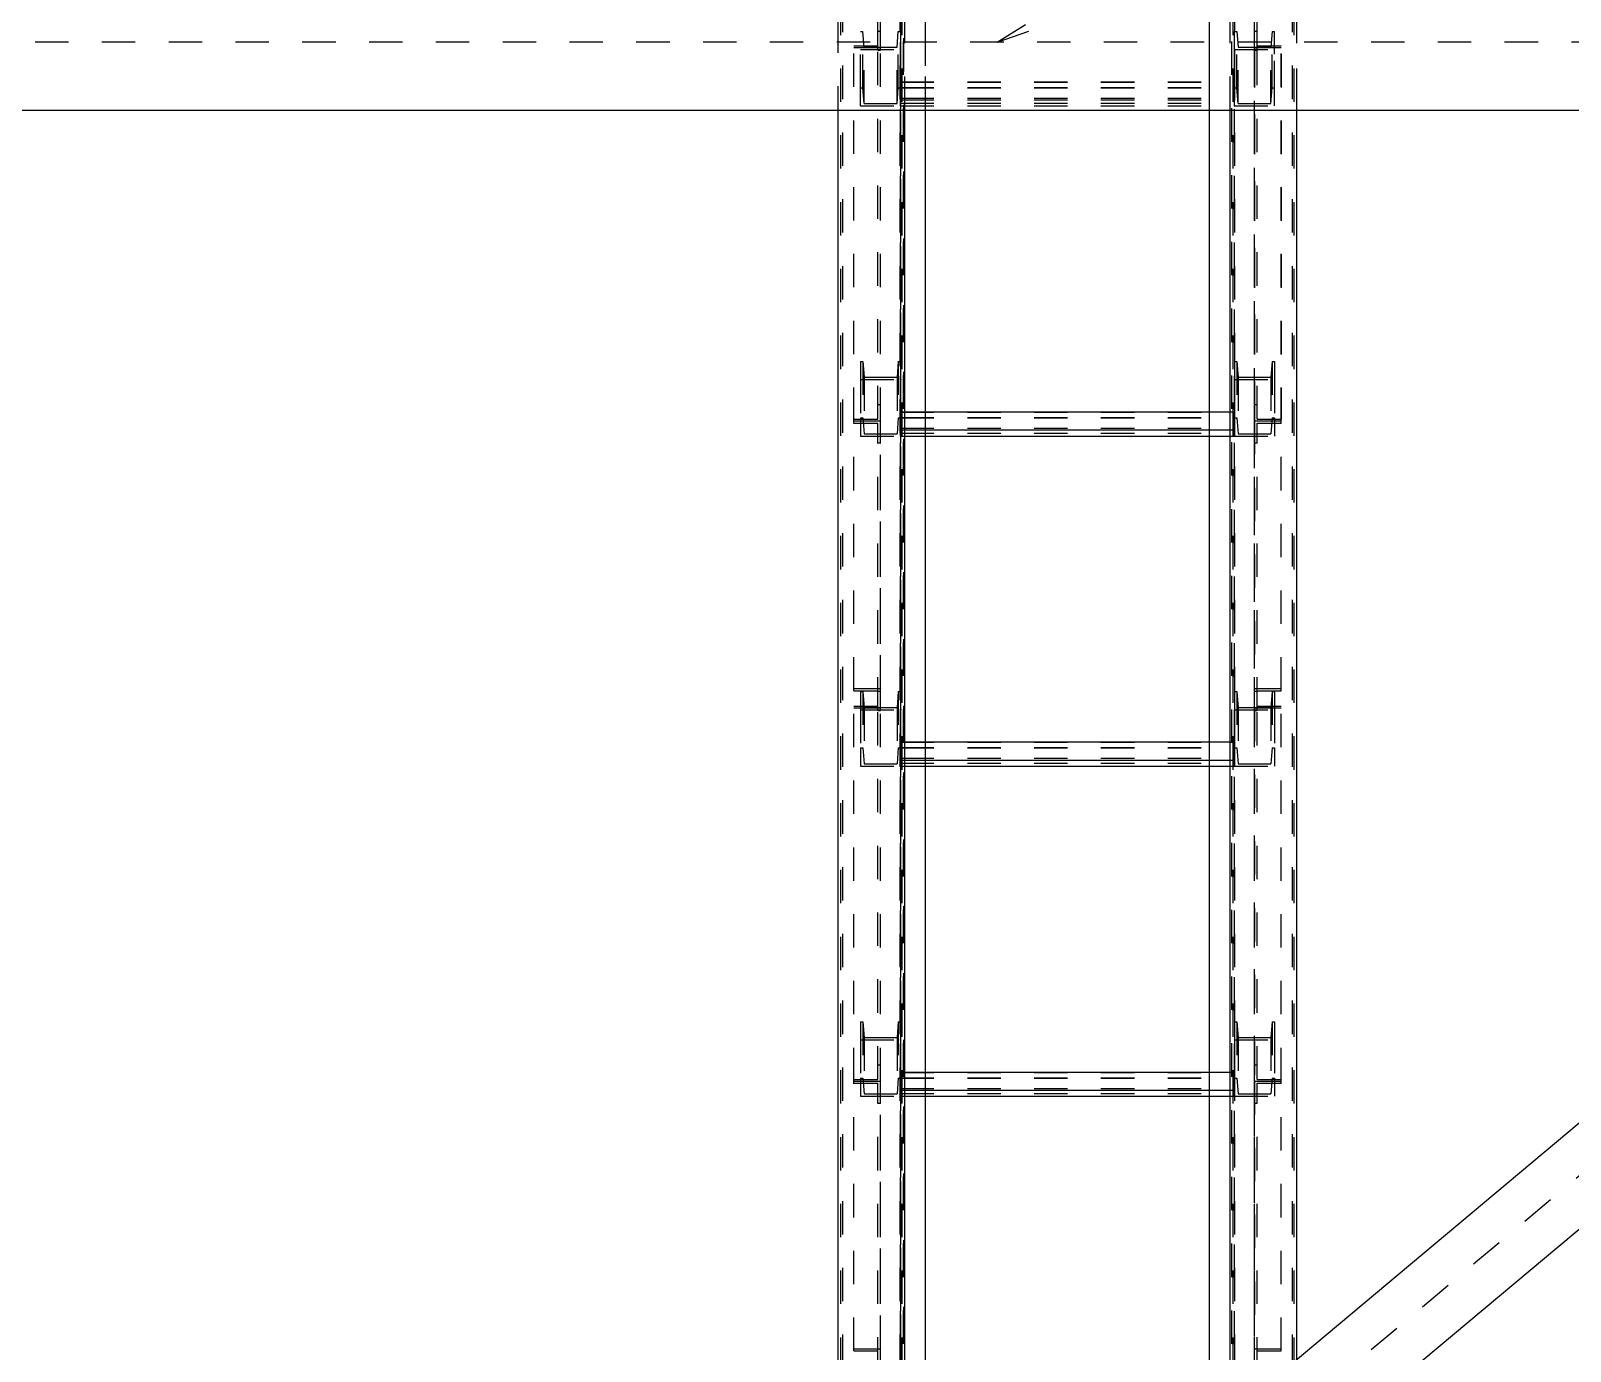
# Model space of a CAD drawing. Header units: millimetres. Extents: x 149919 to 150445, y 136651 to 136866.
# Drawn here: x 150384.858 to 150389.468, y 136819.355 to 136823.309 of the extents above; entities that cross this region are included whole.
import ezdxf

# ---------------------------------------------------------------- set-up
doc = ezdxf.new("R2010")
doc.units = ezdxf.units.MM
doc.header["$LTSCALE"] = 0.25
for name, pattern in [('CENTER', [50.8, 31.75, -6.35, 6.35, -6.35]), ('XKITLINE00', [0]), ('XKITLINE02', [4, 2, -2]), ('XKITLINE03', [6, 3, -1, 1, -1])]:
    doc.linetypes.add(name, pattern=pattern)

# ---------------------------------------------------------------- blocks, each defined once
blk = doc.blocks.new('çatıı')
at = {"color": 8, "linetype": 'CENTER'}
for p, q in [((24593.95, 17290.27), (24884.52, 17470.27)), ((24593.95, 17290.27), (24832.37, 17372.77)), ((25173.61, 17290.27), (23430, 15830.27)), ((24815.87, 17290.27), (23430, 17290.27))]:
    blk.add_line(p, q, dxfattribs=at)
at = {"color": 116, "linetype": 'XKITLINE02', "true_color": 0x136734}
for p, q in [((24664.54, 15752.41), (24664.54, 17452.73)), ((24665.07, 15753.25), (24665.07, 17453.8)), ((24682.31, 15753.25), (24682.31, 17436.87)), ((24682.84, 15752.41), (24682.84, 17434.76)), ((24683.69, 15752.41), (24683.69, 17435.72)), ((24547.15, 15752.41), (24547.15, 17382.25)), ((24547.68, 15753.25), (24547.68, 17382.75)), ((24564.91, 15753.25), (24564.92, 17382.75)), ((24565, 15740.27), (24565, 17383.29)), ((24565.45, 15752.41), (24565.45, 17382.25)), ((24565.85, 15740.48), (24565.85, 17383.08)), ((24572.5, 15809.97), (24572.5, 17383.29)), ((24657.5, 15796.2), (24657.5, 17383.29)), ((24664.15, 15740.48), (24664.15, 17383.08)), ((24665, 15740.27), (24665, 17383.29)), ((24657.5, 15743.16), (24657.5, 17380.27)), ((24558.2, 17287.87), (24558.2, 17373.94)), ((24559, 17287.87), (24559, 17374.6)), ((24663.69, 17269.97), (24663.69, 17346.31)), ((24657.5, 17269.97), (24657.5, 17342.48)), ((24546.3, 15807.12), (24546.3, 17332.58)), ((24683.69, 17269.97), (24683.69, 17332.91)), ((24670.98, 17287.87), (24670.98, 17328.52)), ((24671.78, 17287.87), (24671.78, 17328.79)), ((24566.3, 17269.97), (24566.3, 17320.21)), ((24572.5, 17269.97), (24572.5, 17316.38)), ((24565, 17309.24), (24565, 15740.27)), ((24565.85, 17311.54), (24565.85, 15740.48)), ((24572.5, 15743.16), (24572.5, 17310.06)), ((24553, 17276.65), (24553, 17293.53)), ((24553, 17293.53), (24553.68, 17293.53)), ((24553, 17271.21), (24553, 17290.6)), ((24553.68, 17276.65), (24553.68, 17293.53)), ((24554.06, 17288.79), (24553.68, 17293.53)), ((24558.2, 17177.37), (24558.2, 17293.61)), ((24558.2, 17293.61), (24559, 17293.61)), ((24559, 17176.88), (24559, 17293.61)), ((24563.93, 17288.79), (24564.32, 17293.53)), ((24564.32, 17276.65), (24564.32, 17293.53)), ((24564.32, 17293.53), (24565, 17293.53)), ((24565, 17276.65), (24565, 17293.53)), ((24565, 17293.53), (24565, 17289.41)), ((24565, 17271.21), (24565, 17289.41)), ((24664.97, 17286.75), (24664.97, 17293.53)), ((24664.97, 17293.53), (24665.66, 17293.53)), ((24664.97, 17274.72), (24664.97, 17293.53)), ((24665.66, 17293.53), (24666.04, 17288.79)), ((24665.66, 17276.65), (24665.66, 17293.53)), ((24670.98, 17176.88), (24670.98, 17293.61)), ((24670.98, 17293.61), (24671.78, 17293.61)), ((24671.78, 17286.75), (24671.78, 17293.61)), ((24676.3, 17293.53), (24675.91, 17288.79)), ((24676.3, 17293.53), (24676.98, 17293.53)), ((24676.3, 17276.65), (24676.3, 17293.53)), ((24676.98, 17286.75), (24676.98, 17293.53)), ((24676.98, 17274.72), (24676.98, 17293.53)), ((24551, 17176.88), (24551, 17289.2)), ((24551, 17289.2), (24558.2, 17289.2)), ((24551, 17288.71), (24559, 17288.71)), ((24553, 17288.09), (24565, 17288.09)), ((24554.06, 17271.9), (24554.06, 17288.79)), ((24554.06, 17288.79), (24563.93, 17288.79)), ((24558.2, 17287.87), (24559, 17287.87)), ((24563.93, 17271.9), (24563.93, 17288.79)), ((24664.97, 17288.09), (24676.98, 17288.09)), ((24664.97, 17271.21), (24664.97, 17286.75)), ((24666.04, 17288.79), (24675.91, 17288.79)), ((24666.04, 17271.9), (24666.04, 17288.79)), ((24670.98, 17288.71), (24678.98, 17288.71)), ((24670.98, 17287.87), (24671.78, 17287.87)), ((24670.98, 17286.75), (24670.98, 17176.88)), ((24671.78, 17289.2), (24678.98, 17289.2)), ((24671.78, 17177.37), (24671.78, 17287.87)), ((24675.91, 17271.9), (24675.91, 17288.79)), ((24676.98, 17271.21), (24676.98, 17286.75)), ((24678.98, 17176.88), (24678.98, 17289.2)), ((24678.98, 17286.75), (24678.98, 17177.37)), ((24553, 17276.65), (24553.68, 17276.65)), ((24553, 17271.21), (24553, 17276.65)), ((24554.06, 17271.9), (24553.68, 17276.65)), ((24563.93, 17271.9), (24564.32, 17276.65)), ((24564.32, 17276.65), (24565, 17276.65)), ((24565, 17271.21), (24565, 17278.46)), ((24565, 17278.46), (24664.97, 17278.46)), ((24565, 17278.35), (24664.97, 17278.35)), ((24565, 17276.75), (24664.97, 17276.75)), ((24565, 17276.65), (24664.97, 17276.65)), ((24565, 17271.21), (24565, 17276.65)), ((24664.97, 17271.21), (24664.97, 17278.46)), ((24664.97, 17276.65), (24665.66, 17276.65)), ((24666.04, 17271.9), (24665.66, 17276.65)), ((24675.91, 17271.9), (24676.3, 17276.65)), ((24676.3, 17276.65), (24676.98, 17276.65)), ((24553, 17271.21), (24565, 17271.21)), ((24554.06, 17271.9), (24563.93, 17271.9)), ((24565, 17273.55), (24664.97, 17273.55)), ((24565, 17273.02), (24664.97, 17273.02)), ((24565, 17272.06), (24664.97, 17272.06)), ((24565, 17271.21), (24664.97, 17271.21)), ((24664.97, 17271.21), (24676.98, 17271.21)), ((24666.04, 17271.9), (24675.91, 17271.9)), ((24553, 17194.67), (24553, 17177.79)), ((24553, 17194.67), (24553.68, 17194.67)), ((24553, 17194.67), (24553, 17189.24)), ((24553.68, 17194.67), (24553.68, 17177.79)), ((24553.68, 17194.67), (24554.06, 17189.93)), ((24564.32, 17194.67), (24563.93, 17189.93)), ((24564.32, 17194.67), (24564.32, 17177.79)), ((24564.32, 17194.67), (24565, 17194.67)), ((24565, 17194.67), (24565, 17177.79)), ((24565, 17194.67), (24565, 17189.24)), ((24664.97, 17194.67), (24664.97, 17189.24)), ((24664.97, 17194.67), (24665.66, 17194.67)), ((24664.97, 17194.67), (24664.97, 17177.79)), ((24665.66, 17194.67), (24666.04, 17189.93)), ((24665.66, 17194.67), (24665.66, 17177.79)), ((24676.3, 17194.67), (24675.91, 17189.93)), ((24676.3, 17194.67), (24676.98, 17194.67)), ((24676.3, 17194.67), (24676.3, 17177.79)), ((24676.98, 17194.67), (24676.98, 17189.24)), ((24676.98, 17194.67), (24676.98, 17177.79)), ((24553, 17189.24), (24553, 17172.35)), ((24553, 17189.24), (24565, 17189.24)), ((24554.06, 17189.93), (24554.06, 17173.05)), ((24554.06, 17189.93), (24563.93, 17189.93)), ((24563.93, 17189.93), (24563.93, 17173.05)), ((24565, 17189.24), (24565, 17172.35)), ((24664.97, 17189.24), (24676.98, 17189.24)), ((24664.97, 17189.24), (24664.97, 17172.35)), ((24666.04, 17189.93), (24675.91, 17189.93)), ((24666.04, 17189.93), (24666.04, 17173.05)), ((24675.91, 17189.93), (24675.91, 17173.05)), ((24676.98, 17189.24), (24676.98, 17172.35)), ((24558.2, 17181.79), (24559, 17181.79)), ((24565, 17172.35), (24565, 17179.6)), ((24565, 17179.6), (24572.5, 17179.6)), ((24565, 17179.5), (24664.97, 17179.5)), ((24657.5, 17179.6), (24664.97, 17179.6)), ((24664.97, 17172.35), (24664.97, 17179.6)), ((24670.98, 17181.79), (24671.78, 17181.79)), ((24551, 17177.37), (24558.2, 17177.37)), ((24551, 17096.08), (24551, 17176.88)), ((24551, 17176.88), (24559, 17176.88)), ((24551, 17176.88), (24559, 17176.88)), ((24551, 17176.22), (24558.2, 17176.22)), ((24553, 17177.79), (24553.68, 17177.79)), ((24553, 17177.79), (24553, 17172.35)), ((24553.68, 17177.79), (24554.06, 17173.05)), ((24558.2, 17090.15), (24558.2, 17176.22)), ((24559, 17090.15), (24559, 17176.88)), ((24564.32, 17177.79), (24563.93, 17173.05)), ((24564.32, 17177.79), (24565, 17177.79)), ((24565, 17177.89), (24664.97, 17177.89)), ((24565, 17177.79), (24664.97, 17177.79)), ((24565, 17177.79), (24565, 17172.35)), ((24565, 17174.69), (24664.97, 17174.69)), ((24565, 17174.16), (24572.5, 17174.16)), ((24657.5, 17174.16), (24664.97, 17174.16)), ((24664.97, 17177.79), (24664.97, 17172.35)), ((24664.97, 17177.79), (24665.66, 17177.79)), ((24665.66, 17177.79), (24666.04, 17173.05)), ((24670.98, 17090.15), (24670.98, 17176.88)), ((24670.98, 17176.88), (24678.98, 17176.88)), ((24670.98, 17176.88), (24678.98, 17176.88)), ((24671.78, 17177.37), (24678.98, 17177.37)), ((24671.78, 17090.15), (24671.78, 17176.22)), ((24671.78, 17176.22), (24678.98, 17176.22)), ((24676.3, 17177.79), (24675.91, 17173.05)), ((24676.3, 17177.79), (24676.98, 17177.79)), ((24676.98, 17177.79), (24676.98, 17172.35)), ((24678.98, 17096.08), (24678.98, 17176.88)), ((24553, 17172.35), (24565, 17172.35)), ((24554.06, 17173.05), (24563.93, 17173.05)), ((24558.2, 17170.3), (24559, 17170.3)), ((24565, 17173.21), (24664.97, 17173.21)), ((24565, 17172.35), (24572.5, 17172.35)), ((24657.5, 17172.35), (24664.97, 17172.35)), ((24664.97, 17172.35), (24676.98, 17172.35)), ((24666.04, 17173.05), (24675.91, 17173.05)), ((24670.98, 17170.3), (24671.78, 17170.3)), ((24551, 17096.74), (24559, 17096.74)), ((24551, 17096.08), (24558.2, 17096.08)), ((24553, 17095.82), (24553, 17078.93)), ((24553, 17095.82), (24553.68, 17095.82)), ((24553, 17095.82), (24553, 17090.38)), ((24553.68, 17095.82), (24553.68, 17078.93)), ((24553.68, 17095.82), (24554.06, 17091.07)), ((24558.2, 16979.66), (24558.2, 17095.9)), ((24558.2, 17095.9), (24559, 17095.9)), ((24559, 16979.17), (24559, 17095.9)), ((24564.32, 17095.82), (24563.93, 17091.07)), ((24564.32, 17095.82), (24564.32, 17078.93)), ((24564.32, 17095.82), (24565, 17095.82)), ((24565, 17095.82), (24565, 17078.93)), ((24565, 17095.82), (24565, 17090.38)), ((24664.97, 17095.82), (24664.97, 17090.38)), ((24664.97, 17095.82), (24665.66, 17095.82)), ((24664.97, 17095.82), (24664.97, 17078.93)), ((24665.66, 17095.82), (24666.04, 17091.07)), ((24665.66, 17095.82), (24665.66, 17078.93)), ((24670.98, 17096.74), (24678.98, 17096.74)), ((24670.98, 16979.17), (24670.98, 17095.9)), ((24670.98, 17095.9), (24671.78, 17095.9)), ((24671.78, 17096.08), (24678.98, 17096.08)), ((24671.78, 16979.66), (24671.78, 17095.9)), ((24676.3, 17095.82), (24675.91, 17091.07)), ((24676.3, 17095.82), (24676.98, 17095.82)), ((24676.3, 17095.82), (24676.3, 17078.93)), ((24676.98, 17095.82), (24676.98, 17090.38)), ((24676.98, 17095.82), (24676.98, 17078.93)), ((24551, 16979.17), (24551, 17091.48)), ((24551, 17091.48), (24558.2, 17091.48)), ((24671.78, 17091.48), (24678.98, 17091.48)), ((24678.98, 16979.17), (24678.98, 17091.48)), ((24551, 17090.99), (24559, 17090.99)), ((24553, 17090.38), (24553, 17073.5)), ((24553, 17090.38), (24565, 17090.38)), ((24554.06, 17091.07), (24554.06, 17074.19)), ((24554.06, 17091.07), (24563.93, 17091.07)), ((24558.2, 17090.15), (24559, 17090.15)), ((24563.93, 17091.07), (24563.93, 17074.19)), ((24565, 17090.38), (24565, 17073.5)), ((24664.97, 17090.38), (24676.98, 17090.38)), ((24664.97, 17090.38), (24664.97, 17073.5)), ((24666.04, 17091.07), (24675.91, 17091.07)), ((24666.04, 17091.07), (24666.04, 17074.19)), ((24670.98, 17090.99), (24678.98, 17090.99)), ((24670.98, 17090.15), (24671.78, 17090.15)), ((24675.91, 17091.07), (24675.91, 17074.19)), ((24676.98, 17090.38), (24676.98, 17073.5)), ((24553, 17078.93), (24553.68, 17078.93)), ((24553, 17078.93), (24553, 17073.5)), ((24553.68, 17078.93), (24554.06, 17074.19)), ((24564.32, 17078.93), (24563.93, 17074.19)), ((24564.32, 17078.93), (24565, 17078.93)), ((24565, 17073.5), (24565, 17080.74)), ((24565, 17080.74), (24572.5, 17080.74)), ((24565, 17080.64), (24664.97, 17080.64)), ((24565, 17079.04), (24664.97, 17079.04)), ((24565, 17078.93), (24664.97, 17078.93)), ((24565, 17078.93), (24565, 17073.5)), ((24657.5, 17080.74), (24664.97, 17080.74)), ((24664.97, 17073.5), (24664.97, 17080.74)), ((24664.97, 17078.93), (24664.97, 17073.5)), ((24664.97, 17078.93), (24665.66, 17078.93)), ((24665.66, 17078.93), (24666.04, 17074.19)), ((24676.3, 17078.93), (24675.91, 17074.19)), ((24676.3, 17078.93), (24676.98, 17078.93)), ((24676.98, 17078.93), (24676.98, 17073.5)), ((24553, 17073.5), (24565, 17073.5)), ((24554.06, 17074.19), (24563.93, 17074.19)), ((24565, 17075.84), (24664.97, 17075.84)), ((24565, 17075.3), (24572.5, 17075.3)), ((24565, 17074.35), (24664.97, 17074.35)), ((24565, 17073.5), (24572.5, 17073.5)), ((24657.5, 17075.3), (24664.97, 17075.3)), ((24657.5, 17073.5), (24664.97, 17073.5)), ((24664.97, 17073.5), (24676.98, 17073.5)), ((24666.04, 17074.19), (24675.91, 17074.19)), ((24553, 16996.96), (24553, 16980.08)), ((24553, 16996.96), (24553.68, 16996.96)), ((24553, 16996.96), (24553, 16991.52)), ((24553.68, 16996.96), (24553.68, 16980.08)), ((24553.68, 16996.96), (24554.06, 16992.21)), ((24564.32, 16996.96), (24563.93, 16992.21)), ((24564.32, 16996.96), (24564.32, 16980.08)), ((24564.32, 16996.96), (24565, 16996.96)), ((24565, 16996.96), (24565, 16980.08)), ((24565, 16996.96), (24565, 16991.52)), ((24664.97, 16996.96), (24664.97, 16991.52)), ((24664.97, 16996.96), (24665.66, 16996.96)), ((24664.97, 16996.96), (24664.97, 16980.08)), ((24665.66, 16996.96), (24666.04, 16992.21)), ((24665.66, 16996.96), (24665.66, 16980.08)), ((24676.3, 16996.96), (24675.91, 16992.21)), ((24676.3, 16996.96), (24676.98, 16996.96)), ((24676.3, 16996.96), (24676.3, 16980.08)), ((24676.98, 16996.96), (24676.98, 16991.52)), ((24676.98, 16996.96), (24676.98, 16980.08)), ((24553, 16991.52), (24553, 16974.64)), ((24553, 16991.52), (24565, 16991.52)), ((24554.06, 16992.21), (24554.06, 16975.33)), ((24554.06, 16992.21), (24563.93, 16992.21)), ((24563.93, 16992.21), (24563.93, 16975.33)), ((24565, 16991.52), (24565, 16974.64)), ((24664.97, 16991.52), (24676.98, 16991.52)), ((24664.97, 16991.52), (24664.97, 16974.64)), ((24666.04, 16992.21), (24675.91, 16992.21)), ((24666.04, 16992.21), (24666.04, 16975.33)), ((24675.91, 16992.21), (24675.91, 16975.33)), ((24676.98, 16991.52), (24676.98, 16974.64)), ((24558.2, 16984.07), (24559, 16984.07)), ((24565, 16974.64), (24565, 16981.88)), ((24565, 16981.88), (24572.5, 16981.88)), ((24565, 16981.78), (24664.97, 16981.78)), ((24657.5, 16981.88), (24664.97, 16981.88)), ((24664.97, 16974.64), (24664.97, 16981.88)), ((24670.98, 16984.07), (24671.78, 16984.07)), ((24551, 16979.66), (24558.2, 16979.66)), ((24551, 16898.36), (24551, 16979.17)), ((24551, 16979.17), (24559, 16979.17)), ((24551, 16979.17), (24559, 16979.17)), ((24551, 16978.51), (24558.2, 16978.51)), ((24553, 16980.08), (24553.68, 16980.08)), ((24553, 16980.08), (24553, 16974.64)), ((24553.68, 16980.08), (24554.06, 16975.33)), ((24558.2, 16892.44), (24558.2, 16978.51)), ((24559, 16892.44), (24559, 16979.17)), ((24564.32, 16980.08), (24563.93, 16975.33)), ((24564.32, 16980.08), (24565, 16980.08)), ((24565, 16980.18), (24664.97, 16980.18)), ((24565, 16980.08), (24565, 16974.64)), ((24565, 16980.08), (24664.97, 16980.08)), ((24565, 16976.98), (24664.97, 16976.98)), ((24565, 16976.45), (24572.5, 16976.45)), ((24657.5, 16976.45), (24664.97, 16976.45)), ((24664.97, 16980.08), (24664.97, 16974.64)), ((24664.97, 16980.08), (24665.66, 16980.08)), ((24665.66, 16980.08), (24666.04, 16975.33)), ((24670.98, 16892.44), (24670.98, 16979.17)), ((24670.98, 16979.17), (24678.98, 16979.17)), ((24670.98, 16979.17), (24678.98, 16979.17)), ((24671.78, 16979.66), (24678.98, 16979.66)), ((24671.78, 16892.44), (24671.78, 16978.51)), ((24671.78, 16978.51), (24678.98, 16978.51)), ((24676.3, 16980.08), (24675.91, 16975.33)), ((24676.3, 16980.08), (24676.98, 16980.08)), ((24676.98, 16980.08), (24676.98, 16974.64)), ((24678.98, 16898.36), (24678.98, 16979.17)), ((24553, 16974.64), (24565, 16974.64)), ((24554.06, 16975.33), (24563.93, 16975.33)), ((24558.2, 16972.58), (24559, 16972.58)), ((24565, 16975.49), (24664.97, 16975.49)), ((24565, 16974.64), (24572.5, 16974.64)), ((24657.5, 16974.64), (24664.97, 16974.64)), ((24664.97, 16974.64), (24676.98, 16974.64)), ((24666.04, 16975.33), (24675.91, 16975.33)), ((24670.98, 16972.58), (24671.78, 16972.58)), ((24551, 16899.02), (24559, 16899.02)), ((24551, 16898.36), (24558.2, 16898.36)), ((24670.98, 16899.02), (24678.98, 16899.02)), ((24671.78, 16898.36), (24678.98, 16898.36))]:
    blk.add_line(p, q, dxfattribs=at)
at = {"color": 1, "linetype": 'XKITLINE03'}
for p, q in [((24670.99, 15742.68), (24670.99, 17382.53)), ((24565, 17380.27), (24565, 15740.27)), ((24665, 15740.27), (24665, 17380.27)), ((24559, 17176.88), (24559, 17288.71)), ((24565, 17271.21), (24565, 17288.09)), ((24664.97, 17288.09), (24664.97, 17271.21)), ((24670.98, 17288.71), (24670.98, 17176.88)), ((24565, 17273.02), (24664.97, 17273.02)), ((24565, 17172.35), (24565, 17189.24)), ((24664.97, 17189.24), (24664.97, 17172.35)), ((24559, 17096.74), (24559, 17176.88)), ((24565, 17174.16), (24664.97, 17174.16)), ((24670.98, 17176.88), (24670.98, 17096.74)), ((24559, 16979.17), (24559, 17090.99)), ((24565, 17073.5), (24565, 17090.38)), ((24664.97, 17090.38), (24664.97, 17073.5)), ((24670.98, 17090.99), (24670.98, 16979.17)), ((24565, 17075.3), (24664.97, 17075.3)), ((24565, 16974.64), (24565, 16991.52)), ((24664.97, 16991.52), (24664.97, 16974.64)), ((24559, 16899.02), (24559, 16979.17)), ((24565, 16976.45), (24664.97, 16976.45)), ((24670.98, 16979.17), (24670.98, 16899.02))]:
    blk.add_line(p, q, dxfattribs=at)
at = {"color": 8, "linetype": 'XKITLINE00'}
for p, q in [((23506.2, 15909.97), (25130.69, 17270.22)), ((23551.69, 17269.97), (24815.87, 17269.97)), ((23506.2, 15878.19), (25161.49, 17264.24))]:
    blk.add_line(p, q, dxfattribs=at)
at = {"color": 7, "linetype": 'XKITLINE00'}
for p, q in [((24546.3, 16780.89), (24546.3, 17269.97)), ((24566.3, 16797.64), (24566.3, 17269.97)), ((24572.5, 16802.83), (24572.5, 17269.97)), ((24657.5, 16874), (24657.5, 17269.97)), ((24663.69, 16879.19), (24663.69, 17269.97)), ((24683.69, 16895.93), (24683.69, 17269.97)), ((24572.5, 17179.6), (24657.5, 17179.6)), ((24572.5, 17174.16), (24657.5, 17174.16)), ((24572.5, 17172.35), (24657.5, 17172.35)), ((24572.5, 17080.74), (24657.5, 17080.74)), ((24572.5, 17075.3), (24657.5, 17075.3)), ((24572.5, 17073.5), (24657.5, 17073.5)), ((24572.5, 16981.88), (24657.5, 16981.88)), ((24572.5, 16976.45), (24657.5, 16976.45)), ((24572.5, 16974.64), (24657.5, 16974.64))]:
    blk.add_line(p, q, dxfattribs=at)
at = {"color": 8, "linetype": 'XKITLINE00'}
blk.add_circle((24593.95, 17290.27), 0.05, dxfattribs=at)
blk.add_circle((24593.95, 17290.27), 0.05, dxfattribs=at)
at = {"color": 1, "linetype": 'XKITLINE00'}
for centre in [(24559, 17288.71), (24565, 17288.09), (24664.97, 17288.09), (24670.98, 17288.71), (24565, 17273.02), (24565, 17271.21), (24664.97, 17273.02), (24664.97, 17271.21), (24565, 17189.24), (24664.97, 17189.24), (24559, 17176.88), (24559, 17176.88), (24565, 17174.16), (24664.97, 17174.16), (24670.98, 17176.88), (24670.98, 17176.88), (24565, 17172.35), (24664.97, 17172.35), (24559, 17096.74), (24670.98, 17096.74), (24559, 17090.99), (24565, 17090.38), (24664.97, 17090.38), (24670.98, 17090.99), (24565, 17075.3), (24565, 17073.5), (24664.97, 17075.3), (24664.97, 17073.5), (24565, 16991.52), (24664.97, 16991.52), (24559, 16979.17), (24559, 16979.17), (24565, 16976.45), (24664.97, 16976.45), (24670.98, 16979.17), (24670.98, 16979.17), (24565, 16974.64), (24664.97, 16974.64), (24559, 16899.02), (24670.98, 16899.02)]:
    blk.add_circle(centre, 0.05, dxfattribs=at)

msp = doc.modelspace()

# ---------------------------------------------------------------- block references
at = {"xscale": 0.009999943142843078, "yscale": 0.009999943142843078, "zscale": 0.009999943142843078}
msp.add_blockref('çatıı', (150141.8141, 136650.3731), dxfattribs=at)

doc.saveas('drawing.dxf')
